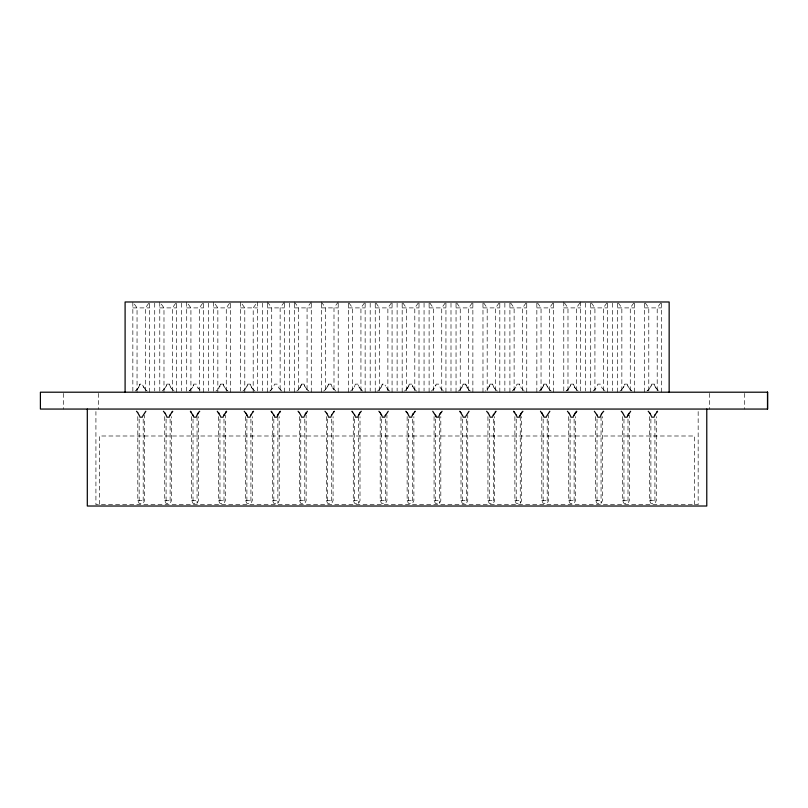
<?xml version="1.0" encoding="UTF-8"?>
<svg xmlns="http://www.w3.org/2000/svg" width="808" height="808" viewBox="0 0 808 808"><rect width="100%" height="100%" fill="white"/><g stroke="black" fill="none" stroke-linecap="round" stroke-linejoin="round"><path stroke-width="0.61" stroke-dasharray="4.04 3.03" d="M138.814 387.032L139.936 384.123L142.45 384.123L142.743 385.123M139.673 385.123L139.966 384.123M166.579 385.123L166.903 384.123L169.387 384.123M189.062 391.052L192.183 387.911L193.829 384.123L196.324 384.123L197.97 387.911L201.061 391.052M220.766 384.123L217.322 390.001M247.379 385.123L247.703 384.123L250.187 384.123M299.879 387.911L301.566 384.123M328.179 385.123L328.472 384.123L330.987 384.123M328.502 384.123L327.796 386.093M381.214 387.032L382.336 384.123L384.85 384.123L385.143 385.123M382.073 385.123L382.366 384.123M408.979 385.123L409.303 384.123L411.787 384.123M431.462 391.052L434.583 387.911L436.229 384.123L438.724 384.123L440.37 387.911L443.43 391.052M463.166 384.123L462.014 387.032M489.779 385.123L490.103 384.123L492.587 384.123M542.814 387.032L543.966 384.123M570.579 385.123L570.903 384.123L573.387 384.123M621.322 390.001L623.645 387.032L624.736 384.123L627.25 384.123L627.543 385.123M624.473 385.123L624.766 384.123M651.379 385.123L651.702 384.123L654.187 384.123M166.196 386.093L166.599 385.123M193.132 386.093L193.506 385.123M246.996 386.093L247.399 385.123M300.869 386.093L301.243 385.123M350.662 391.052L353.783 387.911L355.429 384.123L357.924 384.123L359.54 387.911L362.63 391.052M408.596 386.093L409 385.123M435.532 386.093L435.906 385.123M489.799 385.123L487.82 388.739L485.325 391.052M543.269 386.093L543.643 385.123M570.195 386.093L570.6 385.123M650.995 386.093L651.4 385.123M166.226 386.093L164.054 389.395M219.614 387.032L220.069 386.093M247.026 386.093L244.854 389.395M327.826 386.093L325.654 389.395M354.278 387.032L354.732 386.093M406.454 389.395L408.626 386.093M488.971 387.032L489.426 386.093M512.262 391.052L515.383 387.911L517.029 384.123L519.524 384.123L521.17 387.911L524.23 391.052M570.226 386.093L568.054 389.395M624.069 386.093L623.079 387.911M651.026 386.093L648.854 389.395M137.804 416.595L137.804 500.637L139.158 503.334L143.198 503.334L144.541 500.637L144.541 415.332M164.741 416.595L164.741 500.637L166.084 503.334L170.124 503.334L171.478 500.637L171.478 416.595M191.678 416.595L191.678 500.637L193.021 503.334L197.061 503.334L198.404 500.637L198.404 416.595M218.604 416.595L218.604 500.637L219.958 503.334L223.998 503.334L225.341 500.637L225.341 415.332M245.541 416.595L245.541 500.637L246.884 503.334L250.924 503.334L252.278 500.637L252.278 416.595M272.478 416.595L272.478 500.637L273.821 503.334L277.861 503.334L279.204 500.637L279.204 416.595M299.404 416.595L299.404 500.637L300.758 503.334L304.798 503.334L306.141 500.637L306.141 415.332M326.341 416.595L326.341 500.637L327.684 503.334L331.724 503.334L333.078 500.637L333.078 416.595M353.278 416.595L353.278 500.637L354.621 503.334L358.661 503.334L360.004 500.637L360.004 416.595M380.204 416.595L380.204 500.637L381.558 503.334L385.598 503.334L386.941 500.637L386.941 415.332M407.141 416.595L407.141 500.637L408.484 503.334L412.524 503.334L413.878 500.637L413.878 416.595M434.078 416.595L434.078 500.637L435.421 503.334L439.461 503.334L440.804 500.637L440.804 416.595M461.004 416.595L461.004 500.637L462.358 503.334L466.398 503.334L467.741 500.637L467.741 415.332M487.941 416.595L487.941 500.637L489.284 503.334L493.324 503.334L494.678 500.637L494.678 416.595M514.878 416.595L514.878 500.637L516.221 503.334L520.261 503.334L521.604 500.637L521.604 416.595M541.804 416.595L541.804 500.637L543.158 503.334L547.198 503.334L548.541 500.637L548.541 415.332M568.741 416.595L568.741 500.637L570.084 503.334L574.124 503.334L575.478 500.637L575.478 416.595M595.678 416.595L595.678 500.637L597.021 503.334L601.061 503.334L602.404 500.637L602.404 416.595M622.604 416.595L622.604 500.637L623.958 503.334L627.998 503.334L629.341 500.637L629.341 415.332M649.541 416.595L649.541 500.637L650.884 503.334L654.924 503.334L656.278 500.637L656.278 416.595M138.279 387.911L138.845 387.032M192.153 387.911L192.678 387.032M300.445 387.032L298.122 390.001M380.679 387.911L381.245 387.032M408.141 387.032L407.02 388.739M461.479 387.911L462.045 387.032M515.352 387.911L515.878 387.032M542.845 387.032L540.522 390.001M284.345 301.98L280.134 307.899L280.134 390.941M311.272 301.98L307.07 307.899L307.07 390.941M338.209 301.98L333.997 307.899L333.997 390.941M364.438 302.96L360.934 307.899L360.934 390.941M391.375 302.96L387.87 307.899L387.87 392.203M418.312 302.96L414.797 307.899L414.797 392.203M445.238 302.96L441.734 307.899L441.734 392.203M472.175 302.96L468.67 307.899L468.67 392.203M499.112 302.96L495.597 307.899L495.597 390.941M526.038 302.96L522.534 307.899L522.534 390.941M552.975 302.96L549.47 307.899L549.47 390.941M579.912 302.96L576.397 307.899L576.397 390.941M606.838 302.96L603.334 307.899L603.334 390.941M633.775 302.96L630.27 307.899L630.27 392.203M660.712 302.96L657.197 307.899L657.197 392.203M136.522 390.001L138.309 387.911M218.513 388.739L219.109 387.911M380.709 387.911L378.922 390.001M461.509 387.911L459.722 390.001M542.309 387.911L541.128 389.395M593.062 391.052L596.183 387.911L597.829 384.123L600.324 384.123L601.97 387.911L605.03 391.052M137.128 389.395L137.683 388.739M487.254 389.395L487.82 388.739M595.547 388.739L594.385 390.001M164.085 389.395L162.125 391.052M244.885 389.395L242.925 391.052M269.862 391.052L272.983 387.911L274.629 384.123L277.124 384.123L278.77 387.911L281.83 391.052M325.685 389.395L323.725 391.052M406.485 389.395L404.525 391.052M513.585 390.001L514.191 389.395M566.125 391.052L568.085 389.395M646.925 391.052L648.885 389.395M136.552 390.001L135.189 391.052M189.739 390.557L190.385 390.001M217.352 390.001L215.988 391.052M270.539 390.557L271.185 390.001M298.152 390.001L296.788 391.052M378.952 390.001L377.589 391.052M459.752 390.001L458.389 391.052M540.552 390.001L539.188 391.052M566.802 390.557L567.448 390.001M621.352 390.001L619.989 391.052M647.602 390.557L648.248 390.001M132.845 307.899L149.672 307.899M159.772 307.899L176.609 307.899M186.709 307.899L203.545 307.899M213.645 307.899L230.472 307.899M240.572 307.899L257.409 307.899M267.509 307.899L284.345 307.899M294.445 307.899L311.272 307.899M321.372 307.899L338.209 307.899M348.309 307.899L365.145 307.899M375.245 307.899L392.072 307.899M402.172 307.899L419.009 307.899M429.109 307.899L445.945 307.899M456.045 307.899L472.872 307.899M482.972 307.899L499.809 307.899M509.909 307.899L526.745 307.899M536.845 307.899L553.672 307.899M563.772 307.899L580.609 307.899M590.709 307.899L607.545 307.899M617.645 307.899L634.472 307.899M644.572 307.899L661.409 307.899M220.736 384.123L223.25 384.123L223.543 385.123M301.536 384.123L304.05 384.123L304.343 385.123M463.136 384.123L465.65 384.123L466.327 386.093M543.935 384.123L546.45 384.123L546.743 385.123M137.804 500.637L144.541 500.637M164.741 500.637L171.478 500.637M191.678 500.637L198.404 500.637M218.604 500.637L225.341 500.637M245.541 500.637L252.278 500.637M272.478 500.637L279.204 500.637M299.404 500.637L306.141 500.637M326.341 500.637L333.078 500.637M353.278 500.637L360.004 500.637M380.204 500.637L386.941 500.637M407.141 500.637L413.878 500.637M434.078 500.637L440.804 500.637M461.004 500.637L467.741 500.637M487.941 500.637L494.678 500.637M514.878 500.637L521.604 500.637M541.804 500.637L548.541 500.637M568.741 500.637L575.478 500.637M595.678 500.637L602.404 500.637M622.604 500.637L629.341 500.637M649.541 500.637L656.278 500.637M655.278 387.032L658.934 391.052M631.29 390.557L631.997 391.052M604.384 390.557L605.061 391.052M578.134 391.052L575.609 388.739M550.49 390.557L551.197 391.052M523.584 390.557L524.261 391.052M497.334 391.052L494.809 388.739M469.69 390.557L470.397 391.052M442.784 390.557L443.461 391.052M416.534 391.052L414.009 388.739M388.89 390.557L389.597 391.052M362.661 391.052L361.338 390.001M335.734 391.052L332.078 387.032M308.09 390.557L308.797 391.052M281.861 391.052L280.538 390.001M254.934 391.052L252.409 388.739M227.29 390.557L227.997 391.052M174.134 391.052L171.609 388.739M146.49 390.557L147.197 391.052M658.247 390.557L656.995 389.395M631.311 390.557L630.038 389.395M550.511 390.557L549.238 389.395M469.711 390.557L468.438 389.395M388.911 390.557L385.497 386.093M308.111 390.557L306.838 389.395M227.311 390.557L226.038 389.395M146.511 390.557L145.238 389.395M630.068 389.395L627.897 386.093M549.268 389.395L547.097 386.093M465.62 384.123L468.468 389.395M387.103 388.739L387.668 389.395M333.795 389.395L332.644 387.911M306.868 389.395L304.697 386.093M226.068 389.395L223.897 386.093M145.268 389.395L143.097 386.093M655.844 387.911L656.439 388.739M574.478 387.032L575.639 388.739M494.839 388.739L493.678 387.032M467.903 388.739L466.772 387.032M414.039 388.739L411.757 384.123M251.278 387.032L252.439 388.739M197.97 387.911L198.576 388.739M171.639 388.739L170.478 387.032M645.279 302.96L648.784 307.899L648.784 392.203M618.342 302.96L621.847 307.899L621.847 392.203M591.416 302.96L594.92 307.899L594.92 392.203M564.479 302.96L567.984 307.899L567.984 392.203M537.542 302.96L541.047 307.899L541.047 392.203M510.616 302.96L514.12 307.899L514.12 392.203M483.679 302.96L487.184 307.899L487.184 392.203M456.742 302.96L460.247 307.899L460.247 392.203M429.816 302.96L433.32 307.899L433.32 392.203M402.879 302.96L406.384 307.899L406.384 392.203M375.942 302.96L379.447 307.899L379.447 392.203M349.016 302.96L352.52 307.899L352.52 392.203M321.372 301.98L325.584 307.899L325.584 392.203M294.445 301.98L298.647 307.899L298.647 392.203M267.509 301.98L271.72 307.899L271.72 392.203M575.043 387.911L573.357 384.123M359.045 387.032L359.57 387.911M251.844 387.911L250.157 384.123M143.572 387.032L144.107 387.911M655.308 387.032L654.157 384.123M547.572 387.032L546.713 385.123M493.708 387.032L492.557 384.123M412.454 386.093L412.908 387.032M332.108 387.032L330.957 384.123M170.508 387.032L169.357 384.123M627.513 385.123L627.927 386.093M385.113 385.123L385.527 386.093M358.217 385.123L358.59 386.093M304.313 385.123L304.727 386.093M223.927 386.093L223.22 384.123M142.713 385.123L143.127 386.093M519.494 384.123L519.786 385.123M744.703 393.405L744.703 409.06M709.697 393.405L709.697 409.06M698.163 411.575L698.163 504.677L95.92 504.677L95.92 411.575M694.658 504.677L694.658 435.997L99.424 435.997L99.424 504.677M661.409 303.162L661.409 392.203M654.924 419.099L654.924 503.334M650.884 419.099L650.884 503.334M644.572 303.162L644.572 392.203M634.472 303.162L634.472 392.203M627.998 419.099L627.998 503.334M623.958 419.099L623.958 503.334M617.645 303.162L617.645 392.203M612.595 303.232L612.595 390.951M607.545 303.162L607.545 392.203M601.061 416.595L601.061 503.334M597.021 419.099L597.021 503.334M590.709 303.162L590.709 392.203M585.659 303.232L585.659 390.951M580.609 301.98L580.609 392.203M574.124 419.099L574.124 503.334M570.084 419.099L570.084 503.334M563.772 301.98L563.772 392.203M553.672 303.162L553.672 392.203M547.198 419.099L547.198 503.334M543.158 419.099L543.158 503.334M536.845 303.162L536.845 392.203M526.745 303.162L526.745 392.203M520.261 416.595L520.261 503.334M516.221 419.099L516.221 503.334M509.909 303.162L509.909 392.203M504.859 303.232L504.859 390.951M499.809 303.162L499.809 392.203M493.324 419.099L493.324 503.334M489.284 419.099L489.284 503.334M482.972 303.162L482.972 392.203M472.872 303.162L472.872 392.203M466.398 419.099L466.398 503.334M462.358 419.099L462.358 503.334M456.045 303.162L456.045 392.203M450.995 303.232L450.995 390.951M445.945 303.162L445.945 392.203M439.461 416.595L439.461 503.334M435.421 419.099L435.421 503.334M429.109 303.162L429.109 392.203M424.059 303.232L424.059 390.951M419.009 303.162L419.009 392.203M412.524 419.099L412.524 503.334M408.484 419.099L408.484 503.334M402.172 303.162L402.172 392.203M397.122 303.232L397.122 390.951M392.072 303.162L392.072 392.203M385.598 419.099L385.598 503.334M381.558 419.099L381.558 503.334M375.245 303.162L375.245 392.203M370.195 303.232L370.195 390.951M365.145 303.162L365.145 392.203M358.661 416.595L358.661 503.334M354.621 419.099L354.621 503.334M348.309 303.162L348.309 392.203M338.209 303.162L338.209 392.203M331.724 419.099L331.724 503.334M327.684 419.099L327.684 503.334M321.372 303.162L321.372 392.203M311.272 303.162L311.272 392.203M304.798 419.099L304.798 503.334M300.758 419.099L300.758 503.334M294.445 303.162L294.445 392.203M289.395 303.232L289.395 390.951M284.345 303.162L284.345 392.203M277.861 416.595L277.861 503.334M273.821 419.099L273.821 503.334M267.509 303.162L267.509 392.203M262.459 303.232L262.459 390.951M257.409 390.941L257.409 301.98L253.197 307.899L253.197 392.203M250.924 419.099L250.924 503.334M246.884 419.099L246.884 503.334M244.784 392.203L244.784 307.899L240.572 301.98L240.572 390.941M230.472 392.203L230.472 301.98L226.27 307.899L226.27 392.203M223.998 419.099L223.998 503.334M219.958 419.099L219.958 503.334M217.847 392.203L217.847 307.899L213.645 301.98L213.645 392.203M208.595 303.232L208.595 390.951M203.545 392.203L203.545 301.98L199.334 307.899L199.334 392.203M197.061 416.595L197.061 503.334M193.021 419.099L193.021 503.334M190.92 392.203L190.92 307.899L186.709 301.98L186.709 392.203M181.659 303.232L181.659 390.951M176.609 392.203L176.609 301.98L172.397 307.899L172.397 392.203M170.124 419.099L170.124 503.334M166.084 419.099L166.084 503.334M163.984 392.203L163.984 307.899L159.772 301.98L159.772 392.203M154.722 303.232L154.722 390.951M149.672 392.203L149.672 301.98L145.47 307.899L145.47 392.203M143.198 419.099L143.198 503.334M139.158 419.099L139.158 503.334M137.047 392.203L137.047 307.899L132.845 301.98L132.845 392.203M98.303 393.405L98.303 409.06M63.297 393.405L63.297 409.06"/><path stroke-width="1.21" d="M142.683 416.14L145.834 411.272M169.619 416.14L170.023 415.171M196.546 416.14L198.536 412.524M223.483 416.14L226.634 411.272M250.419 416.14L250.823 415.171M277.73 415.171L277.346 416.14L278.215 414.241M304.283 416.14L307.434 411.272M331.219 416.14L331.623 415.171M358.146 416.14L360.136 412.524M385.456 415.171L385.083 416.14L388.234 411.272M412.019 416.14L412.423 415.171M438.946 416.14L439.815 414.241M465.883 416.14L469.034 411.272M492.819 416.14L495.971 411.272L495.334 411.878M520.13 415.171L519.746 416.14L521.736 412.524M546.683 416.14L549.834 411.272M573.619 416.14L574.023 415.171M600.546 416.14L601.415 414.241M654.419 416.14L654.823 415.171M169.993 415.171L172.165 411.878M223.887 415.171L224.341 414.241M250.793 415.171L252.965 411.878M331.593 415.171L333.765 411.878M358.56 415.171L359.015 414.241M412.393 415.171L415.171 411.272L414.534 411.878M493.193 415.171L493.648 414.241M573.993 415.171L576.771 411.272L576.134 411.878M654.793 415.171L657.571 411.272L656.934 411.878M197.384 414.241L197.909 413.353M278.184 414.241L280.507 411.272M305.141 414.241L306.272 412.524M412.878 414.241L413.403 413.353M439.784 414.241L442.107 411.272M520.584 414.241L521.11 413.353M601.384 414.241L602.536 412.524M628.846 413.353L627.483 416.14L630.634 411.272M440.34 413.353L440.936 412.524M575.003 413.353L575.609 412.524M198.505 412.524L199.707 411.272M225.472 412.524L226.028 411.878M279.305 412.524L279.871 411.878M360.105 412.524L361.307 411.272M521.705 412.524L522.907 411.272M602.505 412.524L603.707 411.272M172.134 411.878L172.771 411.272M252.934 411.878L253.571 411.272M333.734 411.878L334.371 411.272M139.905 417.14L142.42 417.14M166.832 417.14L169.357 417.14M193.768 417.14L196.283 417.14M220.705 417.14L223.22 417.14M247.632 417.14L250.157 417.14M274.569 417.14L277.083 417.14M301.505 417.14L304.02 417.14M328.432 417.14L330.957 417.14M355.369 417.14L357.883 417.14M382.305 417.14L384.82 417.14M409.232 417.14L411.757 417.14M436.169 417.14L438.683 417.14M463.105 417.14L465.62 417.14M490.032 417.14L492.557 417.14M516.969 417.14L519.483 417.14M543.905 417.14L546.42 417.14M570.832 417.14L573.357 417.14M597.769 417.14L600.283 417.14M624.705 417.14L627.22 417.14M651.632 417.14L654.157 417.14M648.218 411.272L650.016 413.353M621.281 411.272L622.483 412.524M594.355 411.272L597.132 415.171M567.418 411.272L569.216 413.353M540.481 411.272L543.643 416.14L543.229 415.171M513.555 411.272L516.332 415.171M486.618 411.272L488.416 413.353M459.681 411.272L460.883 412.524M432.755 411.272L435.906 416.14M405.818 411.272L407.616 413.353M378.881 411.272L380.083 412.524M352.581 411.878L351.985 411.272L354.732 415.171M325.018 411.272L326.816 413.353M298.081 411.272L299.283 412.524M271.781 411.878L271.185 411.272L273.932 415.171M244.218 411.272L246.016 413.353M217.281 411.272L220.443 416.14M190.981 411.878L190.385 411.272L193.506 416.14M163.418 411.272L165.216 413.353M136.481 411.272L137.683 412.524M514.161 411.878L514.716 412.524M460.287 411.878L462.843 416.14M406.424 411.878L406.979 412.524M622.453 412.524L624.443 416.14M541.653 412.524L542.249 413.353M380.053 412.524L382.043 416.14M299.253 412.524L301.243 416.14M218.453 412.524L219.049 413.353M137.653 412.524L139.643 416.14M649.986 413.353L651.369 416.14M569.185 413.353L570.569 416.14M488.386 413.353L489.769 416.14M407.586 413.353L408.969 416.14M326.786 413.353L328.169 416.14M245.986 413.353L247.369 416.14M165.186 413.353L166.569 416.14M381.174 414.241L381.629 415.171M246.511 414.241L246.965 415.171M597.102 415.171L597.506 416.14M516.302 415.171L516.706 416.14M435.502 415.171L435.876 416.14M354.702 415.171L355.106 416.14M273.902 415.171L274.306 416.14M193.102 415.171L193.476 416.14M767.499 392.203L767.499 409.06M706.778 409.06L706.778 506.02L87.304 506.02L87.304 409.06M669.155 392.203L669.155 301.98L125.099 301.98L125.099 392.203M767.6 392.203L40.4 392.203L40.4 409.06L767.6 409.06L767.6 392.203"/></g></svg>
